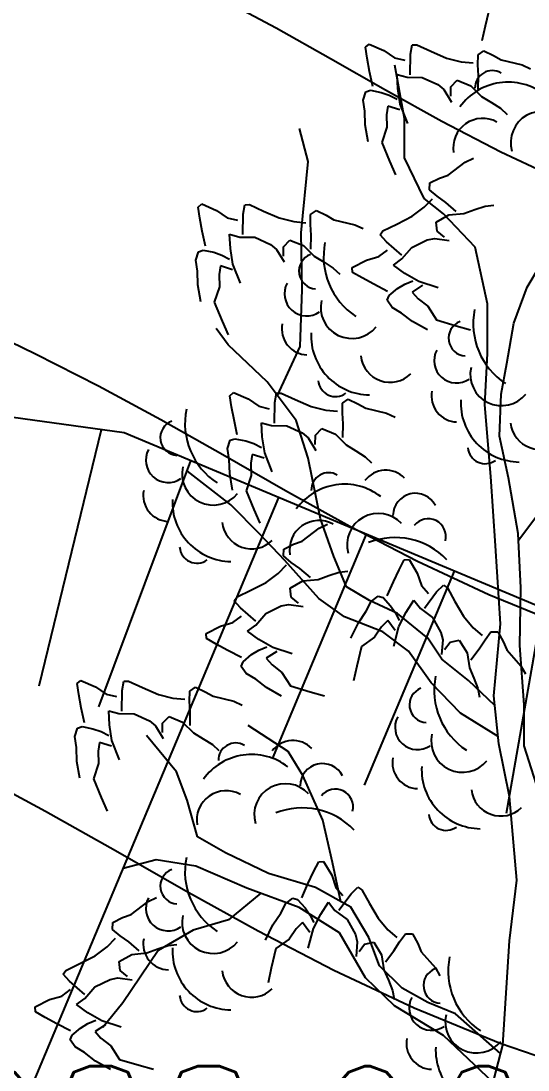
# Model space of a CAD drawing. Header units: millimetres. Extents: x 524954 to 526204, y 9523489 to 9524010.
# Drawn here: x 525935.07 to 525939.06, y 9523756.46 to 9523764.73 of the extents above; entities that cross this region are included whole.
import ezdxf

# ---------------------------------------------------------------- set-up
doc = ezdxf.new("R2010")
doc.units = ezdxf.units.MM
doc.header["$PDMODE"] = 32
doc.header["$PDSIZE"] = 0.5
doc.linetypes.add('ACAD_ISO12W100', pattern=[21, 12, -3, 0, -3, 0, -3])
for name, color, linetype in [('Arbre', 34, 'ACAD_ISO12W100'), ('CN_01_00', 3, 'Continuous'), ('CN_02_00', 4, 'Continuous'), ('CN_10_00', 1, 'Continuous'), ('Haut_Talus', 30, 'Continuous'), ('Talus', 2, 'Continuous'), ('TopoAlt', 3, 'Continuous'), ('TOPOJIS', 7, 'Continuous')]:
    doc.layers.add(name, color=color, linetype=linetype)
doc.styles.add('Simplex 1.0', font='Simplex.shx', dxfattribs={"width": 0.99, "height": 1})

# ---------------------------------------------------------------- blocks, each defined once
blk = doc.blocks.new('TCPOINT M')
at = {"color": 0}
blk.add_point((0, 0), dxfattribs=at)
at = {"layer": 'TopoAlt', "style": 'Simplex 1.0', "width": 0.99}
blk.add_attdef('ALT', (0.15, 0.15), '', height=1, dxfattribs=at)
blk = doc.blocks.new('v088')
at = {"color": 3, "linetype": 'Continuous'}
for p, q in [((-0.3202, 11.714), (-0.3572, 11.5582)), ((-0.3572, 11.5582), (-0.3824, 11.4437)), ((-1.2987, 11.3921), (-1.2695, 11.4174)), ((-1.2695, 11.4174), (-1.1537, 11.3664)), ((-0.9434, 11.3371), (-0.9319, 11.4109)), ((-0.9319, 11.4109), (-0.8938, 11.412)), ((-0.8938, 11.412), (-0.7835, 11.3608)), ((-1.2853, 11.3054), (-1.2987, 11.3921)), ((-1.1537, 11.3664), (-1.0704, 11.3089)), ((-0.9469, 11.1764), (-0.9434, 11.3371)), ((-0.7835, 11.3608), (-0.6595, 11.3072)), ((-0.4131, 11.2545), (-0.4126, 11.3334)), ((-0.4126, 11.3334), (-0.3673, 11.3647)), ((-0.3673, 11.3647), (-0.2901, 11.3288)), ((-0.2901, 11.3288), (-0.2291, 11.2925)), ((-1.266, 11.2026), (-1.2853, 11.3054)), ((-1.0704, 11.3089), (-0.9882, 11.2895)), ((-0.6595, 11.3072), (-0.5444, 11.2779)), ((-0.5444, 11.2779), (-0.4516, 11.2697)), ((-0.4079, 11.1703), (-0.4131, 11.2545)), ((-0.2291, 11.2925), (-0.0648, 11.2537)), ((-0.0648, 11.2537), (0.0014, 11.223)), ((-1.2408, 11.0836), (-1.266, 11.2026)), ((-1.0503, 11.1789), (-0.9708, 11.1567)), ((-1.0444, 11.0675), (-1.0503, 11.1789)), ((-0.4102, 11.0614), (-0.4079, 11.1703)), ((-0.9708, 11.1567), (-0.851, 11.1547)), ((-0.851, 11.1547), (-0.7296, 11.0984)), ((-0.7296, 11.0984), (-0.6822, 11.0589)), ((-0.6263, 11.0061), (-0.6257, 11.0796)), ((-0.6257, 11.0796), (-0.5755, 11.1328)), ((-0.5755, 11.1328), (-0.4682, 11.0896)), ((-0.4682, 11.0896), (-0.3841, 11.005)), ((-1.3166, 10.9752), (-1.2967, 11.0411)), ((-1.2967, 11.0411), (-1.2589, 11.0531)), ((-1.2589, 11.0531), (-1.1741, 11.0365)), ((-1.1741, 11.0365), (-1.1109, 11.0139)), ((-1.1109, 11.0139), (-1.0501, 10.983)), ((-1.0245, 10.9429), (-1.0444, 11.0675)), ((-0.6822, 11.0589), (-0.6222, 10.96)), ((-0.3841, 11.005), (-0.3065, 10.9583)), ((-1.3032, 10.8885), (-1.3166, 10.9752)), ((-1.122, 10.9292), (-1.1336, 10.8608)), ((-1.0286, 10.8992), (-1.122, 10.9292)), ((-0.9657, 10.7922), (-1.0245, 10.9429)), ((-0.3065, 10.9583), (-0.2344, 10.9114)), ((-1.3, 10.7798), (-1.3032, 10.8885)), ((-1.1336, 10.8608), (-1.1308, 10.7629)), ((-0.2344, 10.9114), (-0.1841, 10.8638)), ((-1.2771, 10.6471), (-1.3, 10.7798)), ((-1.1308, 10.7629), (-1.1708, 10.642)), ((-1.1708, 10.642), (-1.1094, 10.4942)), ((-0.514, 10.4875), (-0.4484, 10.5194)), ((-1.1094, 10.4942), (-1.0628, 10.3867)), ((-0.648, 10.3846), (-0.514, 10.4875)), ((-0.7912, 10.3231), (-0.7146, 10.3603)), ((-0.7146, 10.3603), (-0.648, 10.3846)), ((-0.7957, 10.2682), (-0.7912, 10.3231)), ((-0.7348, 10.218), (-0.7957, 10.2682)), ((-0.8359, 10.1311), (-0.7709, 10.1978)), ((-0.6662, 10.1688), (-0.7348, 10.218)), ((-2.6162, 10.1323), (-2.587, 10.1577)), ((-2.6028, 10.0456), (-2.6162, 10.1323)), ((-2.587, 10.1577), (-2.4712, 10.1066)), ((-2.4712, 10.1066), (-2.3879, 10.0492)), ((-2.2608, 10.0773), (-2.2494, 10.1511)), ((-2.2494, 10.1511), (-2.2113, 10.1522)), ((-2.2113, 10.1522), (-2.101, 10.101)), ((-2.101, 10.101), (-1.977, 10.0475)), ((-1.7301, 10.0737), (-1.6848, 10.1049)), ((-1.6848, 10.1049), (-1.6075, 10.069)), ((-0.9313, 10.0604), (-0.8359, 10.1311)), ((-0.5833, 10.0982), (-0.6662, 10.1688)), ((-0.5231, 10.0829), (-0.4378, 10.1134)), ((-0.4378, 10.1134), (-0.3559, 10.1397)), ((-0.3559, 10.1397), (-0.2873, 10.1487)), ((-2.5835, 9.9428), (-2.6028, 10.0456)), ((-2.3879, 10.0492), (-2.3057, 10.0298)), ((-2.2643, 9.9167), (-2.2608, 10.0773)), ((-1.977, 10.0475), (-1.8618, 10.0181)), ((-1.8618, 10.0181), (-1.7691, 10.0099)), ((-1.7305, 9.9947), (-1.7301, 10.0737)), ((-1.6075, 10.069), (-1.5466, 10.0327)), ((-1.5466, 10.0327), (-1.3822, 9.9939)), ((-1.0512, 9.9981), (-0.9313, 10.0604)), ((-0.7431, 10.0152), (-0.6418, 10.0712)), ((-0.7336, 9.9427), (-0.7431, 10.0152)), ((-0.6418, 10.0712), (-0.5231, 10.0829)), ((-2.5582, 9.8238), (-2.5835, 9.9428)), ((-1.7254, 9.9105), (-1.7305, 9.9947)), ((-1.3822, 9.9939), (-1.316, 9.9632)), ((-1.1838, 9.9148), (-1.1606, 9.945)), ((-1.1606, 9.945), (-1.0512, 9.9981)), ((-0.677, 9.8958), (-0.7336, 9.9427)), ((-2.3678, 9.9191), (-2.2883, 9.8969)), ((-2.3619, 9.8077), (-2.3678, 9.9191)), ((-2.2883, 9.8969), (-2.1685, 9.895)), ((-2.1685, 9.895), (-2.0471, 9.8386)), ((-2.0471, 9.8386), (-1.9997, 9.7992)), ((-1.9432, 9.8199), (-1.893, 9.873)), ((-1.893, 9.873), (-1.7856, 9.8299)), ((-1.7277, 9.8016), (-1.7254, 9.9105)), ((-1.1339, 9.8592), (-1.1838, 9.9148)), ((-1.0116, 9.755), (-1.1339, 9.8592)), ((-0.9342, 9.8156), (-0.8138, 9.874)), ((-0.8138, 9.874), (-0.7533, 9.8858)), ((-0.7533, 9.8858), (-0.6387, 9.8698)), ((-2.634, 9.7155), (-2.6142, 9.7814)), ((-2.6142, 9.7814), (-2.5764, 9.7933)), ((-2.5764, 9.7933), (-2.4916, 9.7768)), ((-2.4916, 9.7768), (-2.4283, 9.7541)), ((-2.3419, 9.6831), (-2.3619, 9.8077)), ((-1.9997, 9.7992), (-1.9397, 9.7002)), ((-1.9438, 9.7464), (-1.9432, 9.8199)), ((-1.7856, 9.8299), (-1.7015, 9.7452)), ((-1.1923, 9.7429), (-1.1254, 9.7944)), ((-1.0114, 9.724), (-0.9342, 9.8156)), ((-2.6206, 9.6288), (-2.634, 9.7155)), ((-2.4283, 9.7541), (-2.3676, 9.7232)), ((-2.2831, 9.5325), (-2.3419, 9.6831)), ((-1.7015, 9.7452), (-1.624, 9.6985)), ((-1.624, 9.6985), (-1.5519, 9.6516)), ((-1.4022, 9.6572), (-1.2895, 9.7147)), ((-1.2895, 9.7147), (-1.1923, 9.7429)), ((-1.0789, 9.6763), (-1.0114, 9.724)), ((-0.9888, 9.6106), (-1.0789, 9.6763)), ((-2.6175, 9.52), (-2.6206, 9.6288)), ((-2.4395, 9.6694), (-2.4511, 9.6011)), ((-2.4511, 9.6011), (-2.4483, 9.5032)), ((-2.3461, 9.6395), (-2.4395, 9.6694)), ((-1.5519, 9.6516), (-1.5015, 9.6041)), ((-1.401, 9.6186), (-1.4022, 9.6572)), ((-1.3254, 9.5742), (-1.401, 9.6186)), ((-0.8796, 9.5473), (-0.9888, 9.6106)), ((-2.5946, 9.3874), (-2.6175, 9.52)), ((-1.2335, 9.5242), (-1.3254, 9.5742)), ((-1.1253, 9.4685), (-1.2335, 9.5242)), ((-1.0467, 9.4905), (-0.9892, 9.5252)), ((-0.9892, 9.5252), (-0.9269, 9.5527)), ((-0.8484, 9.5165), (-0.9306, 9.463)), ((-0.7257, 9.4976), (-0.8796, 9.5473)), ((-2.4483, 9.5032), (-2.4883, 9.3823)), ((-1.1278, 9.3984), (-1.1132, 9.4352)), ((-1.1132, 9.4352), (-1.0467, 9.4905)), ((-0.9306, 9.463), (-0.885, 9.4108)), ((-2.4883, 9.3823), (-2.4269, 9.2344)), ((-1.0892, 9.3413), (-1.1278, 9.3984)), ((-0.885, 9.4108), (-0.8073, 9.3511)), ((-0.8073, 9.3511), (-0.7389, 9.2437)), ((-1.0136, 9.2969), (-1.0892, 9.3413)), ((-0.9273, 9.2307), (-1.0136, 9.2969)), ((-2.4269, 9.2344), (-2.3802, 9.1269)), ((-0.81, 9.1646), (-0.9273, 9.2307)), ((-0.7389, 9.2437), (-0.5855, 9.1979)), ((-0.5855, 9.1979), (-0.4727, 9.1661)), ((-2.3661, 8.6466), (-2.3369, 8.6719)), ((-2.3527, 8.5599), (-2.3661, 8.6466)), ((-2.3369, 8.6719), (-2.2212, 8.6209)), ((-2.2212, 8.6209), (-2.1379, 8.5634)), ((-2.0108, 8.5916), (-1.9993, 8.6654)), ((-1.9993, 8.6654), (-1.9613, 8.6665)), ((-1.9613, 8.6665), (-1.8509, 8.6153)), ((-1.8509, 8.6153), (-1.7269, 8.5617)), ((-1.4801, 8.5879), (-1.4347, 8.6192)), ((-1.4347, 8.6192), (-1.3575, 8.5833)), ((-2.3334, 8.4571), (-2.3527, 8.5599)), ((-2.1379, 8.5634), (-2.0557, 8.544)), ((-2.0143, 8.4309), (-2.0108, 8.5916)), ((-1.7269, 8.5617), (-1.6118, 8.5324)), ((-1.6118, 8.5324), (-1.519, 8.5242)), ((-1.4805, 8.509), (-1.4801, 8.5879)), ((-1.3575, 8.5833), (-1.2966, 8.547)), ((-1.2966, 8.547), (-1.1322, 8.5082)), ((-2.3082, 8.3381), (-2.3334, 8.4571)), ((-2.1178, 8.4334), (-2.0382, 8.4112)), ((-2.1118, 8.322), (-2.1178, 8.4334)), ((-1.4754, 8.4248), (-1.4805, 8.509)), ((-1.1322, 8.5082), (-1.066, 8.4775)), ((-2.0382, 8.4112), (-1.9184, 8.4092)), ((-1.9184, 8.4092), (-1.7971, 8.3529)), ((-1.7971, 8.3529), (-1.7497, 8.3134)), ((-1.6931, 8.3341), (-1.643, 8.3873)), ((-1.643, 8.3873), (-1.5356, 8.3441)), ((-1.4776, 8.3159), (-1.4754, 8.4248)), ((-2.384, 8.2298), (-2.3641, 8.2956)), ((-2.3641, 8.2956), (-2.3264, 8.3076)), ((-2.3264, 8.3076), (-2.2415, 8.291)), ((-2.2415, 8.291), (-2.1783, 8.2684)), ((-2.1783, 8.2684), (-2.1175, 8.2375)), ((-2.0919, 8.1974), (-2.1118, 8.322)), ((-1.7497, 8.3134), (-1.6897, 8.2145)), ((-1.6937, 8.2606), (-1.6931, 8.3341)), ((-1.5356, 8.3441), (-1.4515, 8.2595)), ((-2.3706, 8.1431), (-2.384, 8.2298)), ((-2.0331, 8.0467), (-2.0919, 8.1974)), ((-1.4515, 8.2595), (-1.374, 8.2128)), ((-1.374, 8.2128), (-1.3019, 8.1659)), ((-2.3674, 8.0343), (-2.3706, 8.1431)), ((-2.1895, 8.1837), (-2.2011, 8.1153)), ((-2.2011, 8.1153), (-2.1982, 8.0174)), ((-2.0961, 8.1537), (-2.1895, 8.1837)), ((-1.3019, 8.1659), (-1.2515, 8.1184)), ((-2.3445, 7.9016), (-2.3674, 8.0343)), ((-2.1982, 8.0174), (-2.2383, 7.8966)), ((-2.2383, 7.8966), (-2.1768, 7.7487)), ((-2.1768, 7.7487), (-2.1302, 7.6412)), ((-1.6632, 7.6026), (-1.5976, 7.6345)), ((-1.7972, 7.4997), (-1.6632, 7.6026)), ((-1.9404, 7.4382), (-1.8638, 7.4754)), ((-1.8638, 7.4754), (-1.7972, 7.4997)), ((-1.9448, 7.3833), (-1.9404, 7.4382)), ((-1.8839, 7.3331), (-1.9448, 7.3833)), ((-1.985, 7.2461), (-1.9201, 7.3129)), ((-1.8154, 7.2839), (-1.8839, 7.3331)), ((-1.7325, 7.2133), (-1.8154, 7.2839)), ((-1.0336, 7.2746), (-0.9936, 7.3527)), ((-0.9936, 7.3527), (-0.9551, 7.3561)), ((-0.9551, 7.3561), (-0.8913, 7.2468)), ((-2.0805, 7.1754), (-1.985, 7.2461)), ((-1.791, 7.1862), (-1.6722, 7.1979)), ((-1.6722, 7.1979), (-1.587, 7.2285)), ((-1.587, 7.2285), (-1.5051, 7.2548)), ((-1.5051, 7.2548), (-1.4365, 7.2638)), ((-1.0783, 7.18), (-1.0336, 7.2746)), ((-0.8913, 7.2468), (-0.8575, 7.1514)), ((-2.3098, 7.06), (-2.2004, 7.1132)), ((-2.2004, 7.1132), (-2.0805, 7.1754)), ((-1.8923, 7.1303), (-1.791, 7.1862)), ((-1.8828, 7.0578), (-1.8923, 7.1303)), ((-1.1277, 7.0688), (-1.0783, 7.18)), ((-0.8575, 7.1514), (-0.8023, 7.0875)), ((-0.7381, 7.0997), (-0.6855, 7.1528)), ((-0.6855, 7.1528), (-0.654, 7.1313)), ((-0.654, 7.1313), (-0.5947, 7.0251)), ((-2.333, 7.0298), (-2.3098, 7.06)), ((-2.283, 6.9743), (-2.333, 7.0298)), ((-1.8262, 7.0109), (-1.8828, 7.0578)), ((-1.2526, 7.0255), (-1.1978, 7.0672)), ((-1.1978, 7.0672), (-1.1602, 7.0548)), ((-1.1602, 7.0548), (-1.1012, 6.9916)), ((-0.978, 6.9406), (-0.9175, 7.0343)), ((-0.9175, 7.0343), (-0.8661, 6.9697)), ((-0.8351, 6.9716), (-0.7381, 7.0997)), ((-2.1607, 6.8701), (-2.283, 6.9743)), ((-2.0833, 6.9307), (-1.963, 6.9891)), ((-1.963, 6.9891), (-1.9025, 7.0009)), ((-1.9025, 7.0009), (-1.7879, 6.9849)), ((-1.3538, 6.8575), (-1.2925, 6.9474)), ((-1.2925, 6.9474), (-1.2526, 7.0255)), ((-1.1012, 6.9916), (-1.0633, 6.9361)), ((-0.8661, 6.9697), (-0.7702, 6.8978)), ((-0.5947, 7.0251), (-0.5257, 6.909)), ((-2.3415, 6.858), (-2.2745, 6.9095)), ((-2.1606, 6.8391), (-2.0833, 6.9307)), ((-1.122, 6.8741), (-1.1715, 6.8255)), ((-1.0639, 6.7951), (-1.122, 6.8741)), ((-1.0633, 6.9361), (-1.0322, 6.8755)), ((-1.0349, 6.828), (-0.978, 6.9406)), ((-0.7702, 6.8978), (-0.705, 6.781)), ((-0.5257, 6.909), (-0.4496, 6.8178)), ((-2.5514, 6.7723), (-2.4387, 6.8298)), ((-2.4387, 6.8298), (-2.3415, 6.858)), ((-2.228, 6.7914), (-2.1606, 6.8391)), ((-2.1379, 6.7256), (-2.228, 6.7914)), ((-1.413, 6.7366), (-1.3538, 6.8575)), ((-1.1715, 6.8255), (-1.2266, 6.7446)), ((-1.0757, 6.6715), (-1.0349, 6.828)), ((-0.705, 6.781), (-0.6897, 6.7213)), ((-0.4496, 6.8178), (-0.3793, 6.7567)), ((-0.357, 6.7218), (-0.3104, 6.7855)), ((-0.3104, 6.7855), (-0.2553, 6.7842)), ((-0.2553, 6.7842), (-0.2138, 6.7099)), ((-2.5502, 6.7337), (-2.5514, 6.7723)), ((-2.4746, 6.6893), (-2.5502, 6.7337)), ((-2.0288, 6.6624), (-2.1379, 6.7256)), ((-1.2266, 6.7446), (-1.3299, 6.6702)), ((-0.6897, 6.7213), (-0.6991, 6.6059)), ((-0.6753, 6.6457), (-0.6318, 6.7049)), ((-0.6318, 6.7049), (-0.56, 6.7185)), ((-0.56, 6.7185), (-0.4983, 6.6206)), ((-0.4022, 6.6506), (-0.357, 6.7218)), ((-0.2138, 6.7099), (-0.1857, 6.6447)), ((-2.3827, 6.6392), (-2.4746, 6.6893)), ((-2.2745, 6.5836), (-2.3827, 6.6392)), ((-2.1959, 6.6055), (-2.1384, 6.6402)), ((-2.1384, 6.6402), (-2.076, 6.6678)), ((-1.9976, 6.6315), (-2.0798, 6.5781)), ((-1.8748, 6.6127), (-2.0288, 6.6624)), ((-1.3299, 6.6702), (-1.3669, 6.5144)), ((-0.4983, 6.6206), (-0.4798, 6.5027)), ((-0.4679, 6.5637), (-0.4022, 6.6506)), ((-0.1857, 6.6447), (-0.0753, 6.5169)), ((-2.2769, 6.5134), (-2.2624, 6.5503)), ((-2.2624, 6.5503), (-2.1959, 6.6055)), ((-2.0798, 6.5781), (-2.0342, 6.5259)), ((-2.2384, 6.4564), (-2.2769, 6.5134)), ((-2.1628, 6.412), (-2.2384, 6.4564)), ((-2.0342, 6.5259), (-1.9565, 6.4662)), ((-1.9565, 6.4662), (-1.8881, 6.3588)), ((-1.3669, 6.5144), (-1.3922, 6.3999)), ((-0.4798, 6.5027), (-0.4444, 6.4194)), ((-0.0753, 6.5169), (-0.0397, 6.4532)), ((-3.5682, 6.3771), (-3.539, 6.4025)), ((-3.5548, 6.2904), (-3.5682, 6.3771)), ((-3.539, 6.4025), (-3.4232, 6.3514)), ((-3.2129, 6.3221), (-3.2014, 6.3959)), ((-3.2014, 6.3959), (-3.1633, 6.397)), ((-3.1633, 6.397), (-3.053, 6.3458)), ((-2.0765, 6.3457), (-2.1628, 6.412)), ((-0.4444, 6.4194), (-0.4135, 6.3391)), ((-3.5355, 6.1876), (-3.5548, 6.2904)), ((-3.4232, 6.3514), (-3.3399, 6.2939)), ((-3.3399, 6.2939), (-3.2577, 6.2746)), ((-3.2164, 6.1615), (-3.2129, 6.3221)), ((-3.053, 6.3458), (-2.929, 6.2922)), ((-2.929, 6.2922), (-2.8139, 6.2629)), ((-2.6826, 6.2395), (-2.6821, 6.3185)), ((-2.6821, 6.3185), (-2.6368, 6.3497)), ((-2.6368, 6.3497), (-2.5596, 6.3138)), ((-2.5596, 6.3138), (-2.4986, 6.2775)), ((-1.9592, 6.2797), (-2.0765, 6.3457)), ((-1.8881, 6.3588), (-1.7347, 6.313)), ((-1.7347, 6.313), (-1.6219, 6.2812)), ((-0.4135, 6.3391), (-0.4006, 6.2711)), ((-2.8139, 6.2629), (-2.7211, 6.2547)), ((-2.6774, 6.1553), (-2.6826, 6.2395)), ((-2.4986, 6.2775), (-2.3343, 6.2387)), ((-2.3343, 6.2387), (-2.2681, 6.208)), ((-3.5103, 6.0686), (-3.5355, 6.1876)), ((-3.3198, 6.1639), (-3.2403, 6.1417)), ((-3.3139, 6.0525), (-3.3198, 6.1639)), ((-3.2403, 6.1417), (-3.1205, 6.1398)), ((-3.1205, 6.1398), (-2.9991, 6.0834)), ((-2.6797, 6.0464), (-2.6774, 6.1553)), ((-3.5662, 6.0262), (-3.5284, 6.0381)), ((-3.5284, 6.0381), (-3.4436, 6.0215)), ((-3.294, 5.9279), (-3.3139, 6.0525)), ((-2.9991, 6.0834), (-2.9517, 6.044)), ((-2.9517, 6.044), (-2.8917, 5.945)), ((-2.8958, 5.9912), (-2.8952, 6.0647)), ((-2.8952, 6.0647), (-2.845, 6.1178)), ((-2.845, 6.1178), (-2.7377, 6.0747)), ((-2.7377, 6.0747), (-2.6536, 5.99)), ((-3.5861, 5.9603), (-3.5662, 6.0262)), ((-3.5727, 5.8736), (-3.5861, 5.9603)), ((-3.4436, 6.0215), (-3.3804, 5.9989)), ((-3.3804, 5.9989), (-3.3196, 5.968)), ((-2.6536, 5.99), (-2.576, 5.9433)), ((-3.5695, 5.7648), (-3.5727, 5.8736)), ((-3.3915, 5.9142), (-3.4031, 5.8459)), ((-3.2981, 5.8843), (-3.3915, 5.9142)), ((-3.2352, 5.7773), (-3.294, 5.9279)), ((-2.576, 5.9433), (-2.5039, 5.8964)), ((-2.5039, 5.8964), (-2.4536, 5.8489)), ((-3.4031, 5.8459), (-3.4003, 5.748)), ((-3.5466, 5.6322), (-3.5695, 5.7648)), ((-3.4003, 5.748), (-3.4403, 5.6271)), ((-3.4403, 5.6271), (-3.3789, 5.4792)), ((-3.3789, 5.4792), (-3.3323, 5.3717)), ((-1.7068, 4.8945), (-1.6668, 4.9726)), ((-1.6668, 4.9726), (-1.6283, 4.976)), ((-1.6283, 4.976), (-1.5645, 4.8667)), ((-1.7514, 4.7999), (-1.7068, 4.8945)), ((-1.8008, 4.6887), (-1.7514, 4.7999)), ((-1.5645, 4.8667), (-1.5307, 4.7714)), ((-1.5307, 4.7714), (-1.4755, 4.7074)), ((-1.5083, 4.5916), (-1.4112, 4.7196)), ((-1.4112, 4.7196), (-1.3587, 4.7727)), ((-1.3587, 4.7727), (-1.3272, 4.7513)), ((-1.3272, 4.7513), (-1.2679, 4.6451)), ((-3.1435, 4.5571), (-3.0095, 4.66)), ((-3.0095, 4.66), (-2.9439, 4.6918)), ((-1.9657, 4.5674), (-1.9257, 4.6454)), ((-1.9257, 4.6454), (-1.871, 4.6871)), ((-1.871, 4.6871), (-1.8334, 4.6747)), ((-1.8334, 4.6747), (-1.7744, 4.6115)), ((-1.6512, 4.5605), (-1.5907, 4.6542)), ((-1.5907, 4.6542), (-1.5392, 4.5896)), ((-1.2679, 4.6451), (-1.1988, 4.529)), ((-3.2101, 4.5328), (-3.1435, 4.5571)), ((-2.0269, 4.4774), (-1.9657, 4.5674)), ((-1.7744, 4.6115), (-1.7365, 4.5561)), ((-1.7365, 4.5561), (-1.7054, 4.4954)), ((-1.7081, 4.4479), (-1.6512, 4.5605)), ((-1.5392, 4.5896), (-1.4434, 4.5178)), ((-3.2911, 4.4407), (-3.2867, 4.4956)), ((-3.2867, 4.4956), (-3.2101, 4.5328)), ((-2.0862, 4.3565), (-2.0269, 4.4774)), ((-1.7952, 4.494), (-1.8447, 4.4455)), ((-1.7371, 4.415), (-1.7952, 4.494)), ((-1.4434, 4.5178), (-1.3781, 4.401)), ((-1.1988, 4.529), (-1.1228, 4.4377)), ((-3.2303, 4.3905), (-3.2911, 4.4407)), ((-3.1617, 4.3413), (-3.2303, 4.3905)), ((-1.8447, 4.4455), (-1.8998, 4.3645)), ((-1.7488, 4.2914), (-1.7081, 4.4479)), ((-1.3781, 4.401), (-1.3629, 4.3412)), ((-1.1228, 4.4377), (-1.0524, 4.3767)), ((-1.0302, 4.3418), (-0.9835, 4.4054)), ((-0.9835, 4.4054), (-0.9285, 4.4041)), ((-0.9285, 4.4041), (-0.8869, 4.3298)), ((-3.4268, 4.2328), (-3.3314, 4.3035)), ((-3.3314, 4.3035), (-3.2664, 4.3702)), ((-3.0788, 4.2707), (-3.1617, 4.3413)), ((-2.9333, 4.2859), (-2.8514, 4.3121)), ((-2.8514, 4.3121), (-2.7828, 4.3211)), ((-1.8998, 4.3645), (-2.0031, 4.2901)), ((-1.3629, 4.3412), (-1.3723, 4.2259)), ((-1.3485, 4.2656), (-1.3049, 4.3248)), ((-1.3049, 4.3248), (-1.2331, 4.3384)), ((-1.2331, 4.3384), (-1.1715, 4.2405)), ((-1.0754, 4.2705), (-1.0302, 4.3418)), ((-0.8869, 4.3298), (-0.8589, 4.2646)), ((-3.5467, 4.1705), (-3.4268, 4.2328)), ((-3.2386, 4.1877), (-3.1373, 4.2436)), ((-3.1373, 4.2436), (-3.0186, 4.2553)), ((-3.0186, 4.2553), (-2.9333, 4.2859)), ((-2.0031, 4.2901), (-2.0401, 4.1343)), ((-1.1715, 4.2405), (-1.153, 4.1227)), ((-1.1411, 4.1837), (-1.0754, 4.2705)), ((-0.8589, 4.2646), (-0.7485, 4.1368)), ((-3.6561, 4.1174), (-3.5467, 4.1705)), ((-3.2291, 4.1152), (-3.2386, 4.1877)), ((-2.0401, 4.1343), (-2.0653, 4.0199)), ((-0.7485, 4.1368), (-0.7129, 4.0731)), ((-3.6793, 4.0872), (-3.6561, 4.1174)), ((-3.6294, 4.0317), (-3.6793, 4.0872)), ((-3.3093, 4.0465), (-3.2488, 4.0583)), ((-3.2488, 4.0583), (-3.1342, 4.0423)), ((-3.1725, 4.0683), (-3.2291, 4.1152)), ((-1.153, 4.1227), (-1.1176, 4.0393)), ((-3.5071, 3.9275), (-3.6294, 4.0317)), ((-3.5069, 3.8964), (-3.4297, 3.988)), ((-3.4297, 3.988), (-3.3093, 4.0465)), ((-1.1176, 4.0393), (-1.0867, 3.9591)), ((-3.8977, 3.8297), (-3.785, 3.8871)), ((-3.785, 3.8871), (-3.6878, 3.9154)), ((-3.6878, 3.9154), (-3.6208, 3.9668)), ((-3.5743, 3.8488), (-3.5069, 3.8964)), ((-1.0867, 3.9591), (-1.0738, 3.891)), ((-3.8965, 3.791), (-3.8977, 3.8297)), ((-3.4842, 3.783), (-3.5743, 3.8488)), ((-3.8209, 3.7466), (-3.8965, 3.791)), ((-3.729, 3.6966), (-3.8209, 3.7466)), ((-3.4847, 3.6976), (-3.4223, 3.7252)), ((-3.3751, 3.7197), (-3.4842, 3.783)), ((-3.6208, 3.641), (-3.729, 3.6966)), ((-3.6087, 3.6076), (-3.5422, 3.6629)), ((-3.5422, 3.6629), (-3.4847, 3.6976)), ((-3.3439, 3.6889), (-3.4261, 3.6355)), ((-3.2212, 3.6701), (-3.3751, 3.7197)), ((-3.6232, 3.5708), (-3.6087, 3.6076)), ((-3.5847, 3.5138), (-3.6232, 3.5708)), ((-3.4261, 3.6355), (-3.3805, 3.5833)), ((-3.3805, 3.5833), (-3.3028, 3.5236)), ((-3.5091, 3.4694), (-3.5847, 3.5138)), ((-3.3028, 3.5236), (-3.2344, 3.4162)), ((-3.4228, 3.4031), (-3.5091, 3.4694)), ((-3.3055, 3.337), (-3.4228, 3.4031)), ((-3.2344, 3.4162), (-3.081, 3.3703)), ((-3.081, 3.3703), (-2.9682, 3.3386))]:
    blk.add_line(p, q, dxfattribs=at)
at = {"linetype": 'Continuous'}
for p, q in [((-0.9914, 10.8307), (-1.0686, 11.252)), ((-0.9911, 10.5198), (-0.9914, 10.8307)), ((-1.7492, 10.4915), (-1.8168, 10.7513)), ((-0.8352, 10.1996), (-0.9911, 10.5198)), ((-1.8059, 9.9306), (-1.7492, 10.4915)), ((-0.6834, 10.0784), (-0.8352, 10.1996)), ((-0.4354, 9.8162), (-0.6834, 10.0784)), ((-1.7966, 9.483), (-1.8059, 9.9306)), ((-0.339, 9.3704), (-0.4354, 9.8162)), ((-0.0246, 9.5014), (0.1676, 9.8288)), ((-1.8121, 9.0349), (-1.7966, 9.483)), ((-0.1306, 9.2193), (-0.0246, 9.5014)), ((-0.337, 8.9787), (-0.339, 9.3704)), ((-0.1861, 8.901), (-0.1306, 9.2193)), ((-2.3783, 9.048), (-2.4742, 9.1766)), ((-2.0737, 8.7558), (-2.3783, 9.048)), ((-1.992, 8.6473), (-1.8121, 9.0349)), ((-0.3597, 8.574), (-0.337, 8.9787)), ((-0.2308, 8.6575), (-0.1861, 8.901)), ((-1.8434, 8.4497), (-2.0737, 8.7558)), ((-0.2426, 8.3277), (-0.2308, 8.6575)), ((-0.3105, 8.0091), (-0.3597, 8.574)), ((-1.7501, 8.1531), (-1.8434, 8.4497)), ((-0.1735, 7.9995), (-0.2426, 8.3277)), ((-1.6531, 7.6763), (-1.7501, 8.1531)), ((-2.3581, 7.786), (-2.6995, 8.0525)), ((-0.2742, 7.4626), (-0.3105, 8.0091)), ((-0.0959, 7.5596), (-0.1735, 7.9995)), ((-0.0934, 7.5087), (0.2621, 7.9837)), ((-2.1294, 7.5544), (-2.3581, 7.786)), ((-1.5474, 7.38), (-1.6531, 7.6763)), ((-1.9323, 7.3471), (-2.1294, 7.5544)), ((-0.0745, 7.1309), (-0.0959, 7.5596)), ((-0.2365, 6.8477), (-0.2742, 7.4626)), ((-1.4491, 7.1395), (-1.5474, 7.38)), ((-1.6648, 7.048), (-1.9323, 7.3471)), ((-1.2665, 7.0314), (-1.4491, 7.1395)), ((-0.0837, 6.6768), (-0.0745, 7.1309)), ((-1.4628, 6.9029), (-1.6648, 7.048)), ((-1.0467, 6.9303), (-1.2665, 7.0314)), ((-1.1618, 6.7848), (-1.4628, 6.9029)), ((-0.8063, 6.7363), (-1.0467, 6.9303)), ((-0.9597, 6.6336), (-1.1618, 6.7848)), ((-0.2869, 6.2807), (-0.2365, 6.8477)), ((-0.6972, 6.5707), (-0.8063, 6.7363)), ((-0.7803, 6.3824), (-0.9597, 6.6336)), ((-0.0491, 6.2111), (-0.0837, 6.6768)), ((-0.4884, 6.4009), (-0.6972, 6.5707)), ((-0.5514, 6.1446), (-0.7803, 6.3824)), ((-0.2789, 6.2036), (-0.4884, 6.4009)), ((-0.2479, 5.9022), (-0.2869, 6.2807)), ((-0.0486, 5.8877), (-0.0491, 6.2111)), ((-0.2539, 5.9607), (-0.5514, 6.1446)), ((-1.9071, 5.8427), (-2.2223, 6.0475)), ((-2.7868, 5.6812), (-3.0229, 5.9686)), ((-0.1646, 5.4873), (-0.2479, 5.9022)), ((0.0846, 5.4676), (-0.0486, 5.8877)), ((-1.7911, 5.6523), (-1.9071, 5.8427)), ((-2.7013, 5.4591), (-2.7868, 5.6812)), ((-1.6346, 5.3011), (-1.7911, 5.6523)), ((-2.6206, 5.1685), (-2.7013, 5.4591)), ((-0.1073, 4.8293), (-0.1646, 5.4873)), ((-1.5592, 4.9668), (-1.6346, 5.3011)), ((-2.4003, 5.0425), (-2.6206, 5.1685)), ((-2.9464, 4.9876), (-3.2062, 4.92)), ((-2.6344, 4.9381), (-2.9464, 4.9876)), ((-2.0611, 4.8817), (-2.4003, 5.0425)), ((-1.4917, 4.6586), (-1.5592, 4.9668)), ((-2.2328, 4.7662), (-2.6344, 4.9381)), ((-1.6919, 4.7713), (-2.0611, 4.8817)), ((-0.1657, 4.3492), (-0.1073, 4.8293)), ((-2.1227, 4.7254), (-2.3768, 4.5144)), ((-1.8192, 4.6131), (-2.2328, 4.7662)), ((-1.415, 4.6154), (-1.6919, 4.7713)), ((-1.5041, 4.4145), (-1.8192, 4.6131)), ((-1.2732, 4.3758), (-1.415, 4.6154)), ((-2.3768, 4.5144), (-2.655, 4.434)), ((-2.655, 4.434), (-2.9315, 4.2727)), ((-1.2976, 4.0581), (-1.5041, 4.4145)), ((-1.1877, 4.1537), (-1.2732, 4.3758)), ((-0.2169, 3.5272), (-0.1657, 4.3492)), ((-2.9315, 4.2727), (-3.209, 3.8627)), ((-1.0099, 3.9771), (-1.1877, 4.1537)), ((-1.0692, 3.839), (-1.2976, 4.0581)), ((-0.8085, 3.8631), (-1.0099, 3.9771)), ((-3.209, 3.8627), (-3.3666, 3.6666)), ((-0.6849, 3.6045), (-1.0692, 3.839)), ((-0.589, 3.7744), (-0.8085, 3.8631)), ((-0.2343, 3.4611), (-0.589, 3.7744)), ((-0.2941, 3.234), (-0.6849, 3.6045)), ((-0.3436, 3.0457), (-0.2169, 3.5272))]:
    blk.add_line(p, q, dxfattribs=at)
at = {"color": 3, "linetype": 'Continuous'}
for centre, major_axis, start_param, end_param in [((-0.3005, 11.0717), (0.0964, 0.0964), 0.254619, 2.377018), ((-0.1756, 10.6509), (0.3298, 0.3298), 0.12682, 1.733702), ((-0.3757, 10.5998), (0.1641, 0.1641), 0.282297, 2.520721), ((0.0911, 10.6412), (0.1741, 0.1741), 6.236163, 8.918901), ((-1.0632, 9.7428), (0.3995, 0.3995), 2.158504, 3.344219), ((-1.6825, 9.6282), (-0.099, 0.099), -0.421529, 2.292047), ((-1.7599, 9.4514), (-0.1246, 0.1246), 0.293965, 2.957824), ((-1.4053, 9.3432), (0.1741, 0.1741), 2.133893, 4.816631), ((0.1148, 9.2139), (-0.3995, 0.3995), 0.587708, 1.773422), ((-1.7527, 9.1724), (-0.1445, 0.1445), 0.590553, 2.325666), ((-0.5045, 9.0993), (0.099, 0.099), 1.149268, 3.862844), ((-1.2605, 9.1191), (0.3298, 0.3298), 2.307735, 3.914618), ((-1.1039, 8.9843), (0.1641, 0.1641), 2.463212, 4.701636), ((-0.5819, 8.9225), (0.1246, 0.1246), 1.864761, 4.52862), ((-0.2273, 8.8143), (0.1741, 0.1741), 2.133893, 4.816631), ((-1.5338, 8.7756), (0.0964, 0.0964), 2.435534, 4.557933), ((-0.5746, 8.6435), (0.1445, 0.1445), 2.161349, 3.896462), ((-0.0825, 8.5902), (0.3298, 0.3298), 2.307735, 3.914618), ((-2.1547, 8.4302), (0.3995, 0.3995), 2.158504, 3.344219), ((-2.774, 8.3155), (-0.099, 0.099), -0.421529, 2.292047), ((0.0741, 8.4554), (0.1641, 0.1641), 2.463212, 4.701636), ((-2.8514, 8.1388), (-0.1246, 0.1246), 0.293965, 2.957824), ((-0.3558, 8.2467), (0.0964, 0.0964), 2.435534, 4.557933), ((-2.4968, 8.0306), (0.1741, 0.1741), 2.133893, 4.816631), ((-1.5891, 7.9031), (0.0964, 0.0964), 0.254619, 2.377018), ((-1.1385, 7.8551), (-0.1445, 0.1445), 4.692823, 6.427936), ((-1.4642, 7.4823), (0.3298, 0.3298), 0.12682, 1.733702), ((-2.8441, 7.8598), (-0.1445, 0.1445), 0.590553, 2.325666), ((-0.9057, 7.7012), (0.1246, 0.1246), 5.967031, 8.63089), ((-2.352, 7.8064), (0.3298, 0.3298), 2.307735, 3.914618), ((-1.1975, 7.4726), (-0.1741, 0.1741), 4.665366, 7.348105), ((-0.8052, 7.5365), (-0.099, 0.099), 3.680741, 6.394318), ((-2.1954, 7.6717), (0.1641, 0.1641), 2.463212, 4.701636), ((-1.6643, 7.4312), (-0.1641, 0.1641), -1.288499, 0.949924), ((-1.0661, 6.9632), (-0.3995, 0.3995), 4.689978, 5.875693), ((-2.6253, 7.463), (0.0964, 0.0964), 2.435534, 4.557933), ((-0.1929, 6.3242), (-0.3995, 0.3995), 0.587708, 1.773422), ((-0.8122, 6.2095), (-0.099, 0.099), -0.421529, 2.292047), ((-0.8896, 6.0328), (0.1246, 0.1246), 1.864761, 4.52862), ((-0.535, 5.9246), (0.1741, 0.1741), 2.133893, 4.816631), ((-2.32, 5.773), (0.0964, 0.0964), 0.254619, 2.377018), ((-1.8693, 5.7251), (0.1445, 0.1445), 6.263619, 7.998733), ((-2.1951, 5.3523), (0.3298, 0.3298), 0.12682, 1.733702), ((-0.8824, 5.7538), (-0.1445, 0.1445), 0.590553, 2.325666), ((-1.6366, 5.5711), (-0.1246, 0.1246), 4.396235, 7.060094), ((-0.3902, 5.7004), (0.3298, 0.3298), 2.307735, 3.914618), ((-2.3952, 5.3012), (-0.1641, 0.1641), -1.288499, 0.949924), ((-1.9284, 5.3425), (0.1741, 0.1741), 6.236163, 8.918901), ((-1.536, 5.4064), (0.099, 0.099), 5.251538, 7.965114), ((-0.2336, 5.5657), (-0.1641, 0.1641), 0.892416, 3.130839), ((-1.7969, 4.8332), (0.3995, 0.3995), 6.260774, 7.446489), ((-0.6635, 5.357), (0.0964, 0.0964), 2.435534, 4.557933), ((-2.1547, 4.8961), (-0.3995, 0.3995), 0.587708, 1.773422), ((-2.774, 4.7815), (-0.099, 0.099), -0.421529, 2.292047), ((-2.8514, 4.6047), (-0.1246, 0.1246), 0.293965, 2.957824), ((-2.4968, 4.4965), (0.1741, 0.1741), 2.133893, 4.816631), ((-2.8441, 4.3258), (-0.1445, 0.1445), 0.590553, 2.325666), ((-2.352, 4.2724), (0.3298, 0.3298), 2.307735, 3.914618), ((-0.0823, 4.1124), (0.3995, 0.3995), 2.158504, 3.344219), ((-2.1954, 4.1377), (0.1641, 0.1641), 2.463212, 4.701636), ((-0.7016, 3.9977), (0.099, 0.099), 1.149268, 3.862844), ((-2.6253, 3.929), (0.0964, 0.0964), 2.435534, 4.557933), ((-0.779, 3.821), (0.1246, 0.1246), 1.864761, 4.52862), ((-0.4244, 3.7128), (0.1741, 0.1741), 2.133893, 4.816631), ((-0.7718, 3.542), (-0.1445, 0.1445), 0.590553, 2.325666), ((-0.2796, 3.4886), (0.3298, 0.3298), 2.307735, 3.914618)]:
    blk.add_ellipse(centre, major_axis=major_axis, ratio=1, start_param=start_param, end_param=end_param, dxfattribs=at)

msp = doc.modelspace()

# ---------------------------------------------------------------- linework, layer by layer
at = {"layer": 'CN_01_00', "elevation": 291, "flags": 128}
msp.add_lwpolyline([(525934.6805, 9523762.3518), (525935.1848, 9523762.1098), (525935.6817, 9523761.8558), (525936.1727, 9523761.5901), (525936.6609, 9523761.3142), (525937.154, 9523761.0326), (525937.661, 9523760.7511), (525938.1912, 9523760.4753), (525938.7534, 9523760.211), (525939.3567, 9523759.9638), (525940.0102, 9523759.7393), (525940.7229, 9523759.5433), (525941.4991, 9523759.3794), (525942.3238, 9523759.2426), (525943.1771, 9523759.1262), (525944.0392, 9523759.0231), (525944.8905, 9523758.9264), (525945.7109, 9523758.8292)], dxfattribs=at)
at = {"layer": 'CN_02_00', "elevation": 292, "flags": 128}
msp.add_lwpolyline([(525936.6492, 9523764.9095), (525937.0802, 9523764.6767), (525937.5079, 9523764.4349), (525937.9399, 9523764.1882), (525938.3842, 9523763.9416), (525938.8486, 9523763.7), (525939.3411, 9523763.4684), (525939.8697, 9523763.2518), (525940.4422, 9523763.0552), (525941.0666, 9523762.8835), (525941.7474, 9523762.7393), (525942.4751, 9523762.6157), (525943.237, 9523762.5035), (525944.0201, 9523762.3931), (525944.8117, 9523762.2755), (525945.5989, 9523762.1412)], dxfattribs=at)
at = {"layer": 'CN_10_00', "elevation": 290, "flags": 128}
msp.add_lwpolyline([(525934.7141, 9523758.802), (525935.2652, 9523758.5036), (525935.8138, 9523758.1934), (525936.368, 9523757.8769), (525936.9379, 9523757.5605), (525937.5337, 9523757.2506), (525938.1656, 9523756.9535), (525938.8437, 9523756.6757), (525939.5782, 9523756.4234), (525940.3792, 9523756.2032), (525941.2508, 9523756.0194), (525942.1724, 9523755.8695), (525943.1172, 9523755.7489), (525944.0584, 9523755.653), (525944.9693, 9523755.5773), (525945.823, 9523755.5172)], dxfattribs=at)
at = {"layer": 'Haut_Talus', "flags": 128}
msp.add_lwpolyline([(525967.0779, 9523715.3934), (525969.4178, 9523722.6308), (525959.7745, 9523756.519), (525939.1154, 9523760.1314), (525935.884, 9523761.4852), (525927.7515, 9523762.6111)], dxfattribs=at)
at = {"layer": 'Talus'}
for p, q in [((525935.7016, 9523761.5104), (525935.2115, 9523759.4892)), ((525936.4059, 9523761.2665), (525935.681, 9523759.3266)), ((525937.0977, 9523760.9767), (525934.7703, 9523755.4216)), ((525937.7894, 9523760.6869), (525937.0477, 9523758.9166)), ((525938.4811, 9523760.3971), (525937.7735, 9523758.7081)), ((525939.1768, 9523760.1206), (525938.891, 9523758.4862))]:
    msp.add_line(p, q, dxfattribs=at)

# ---------------------------------------------------------------- block references
at = {"layer": 'Arbre'}
msp.add_blockref('v088', (525939.0814, 9523753.1323), dxfattribs=at)
at = {"layer": 'TOPOJIS'}
ref = msp.add_blockref('TCPOINT M', (525934.3763, 9523755.4442, 288.96), dxfattribs=at)
ref.add_attrib('ALT', '288.96', (525934.4263, 9523755.4942, 288.96), dxfattribs={"layer": 'TopoAlt', "height": 1, "style": 'Simplex 1.0', "width": 0.99})

doc.saveas('drawing.dxf')
